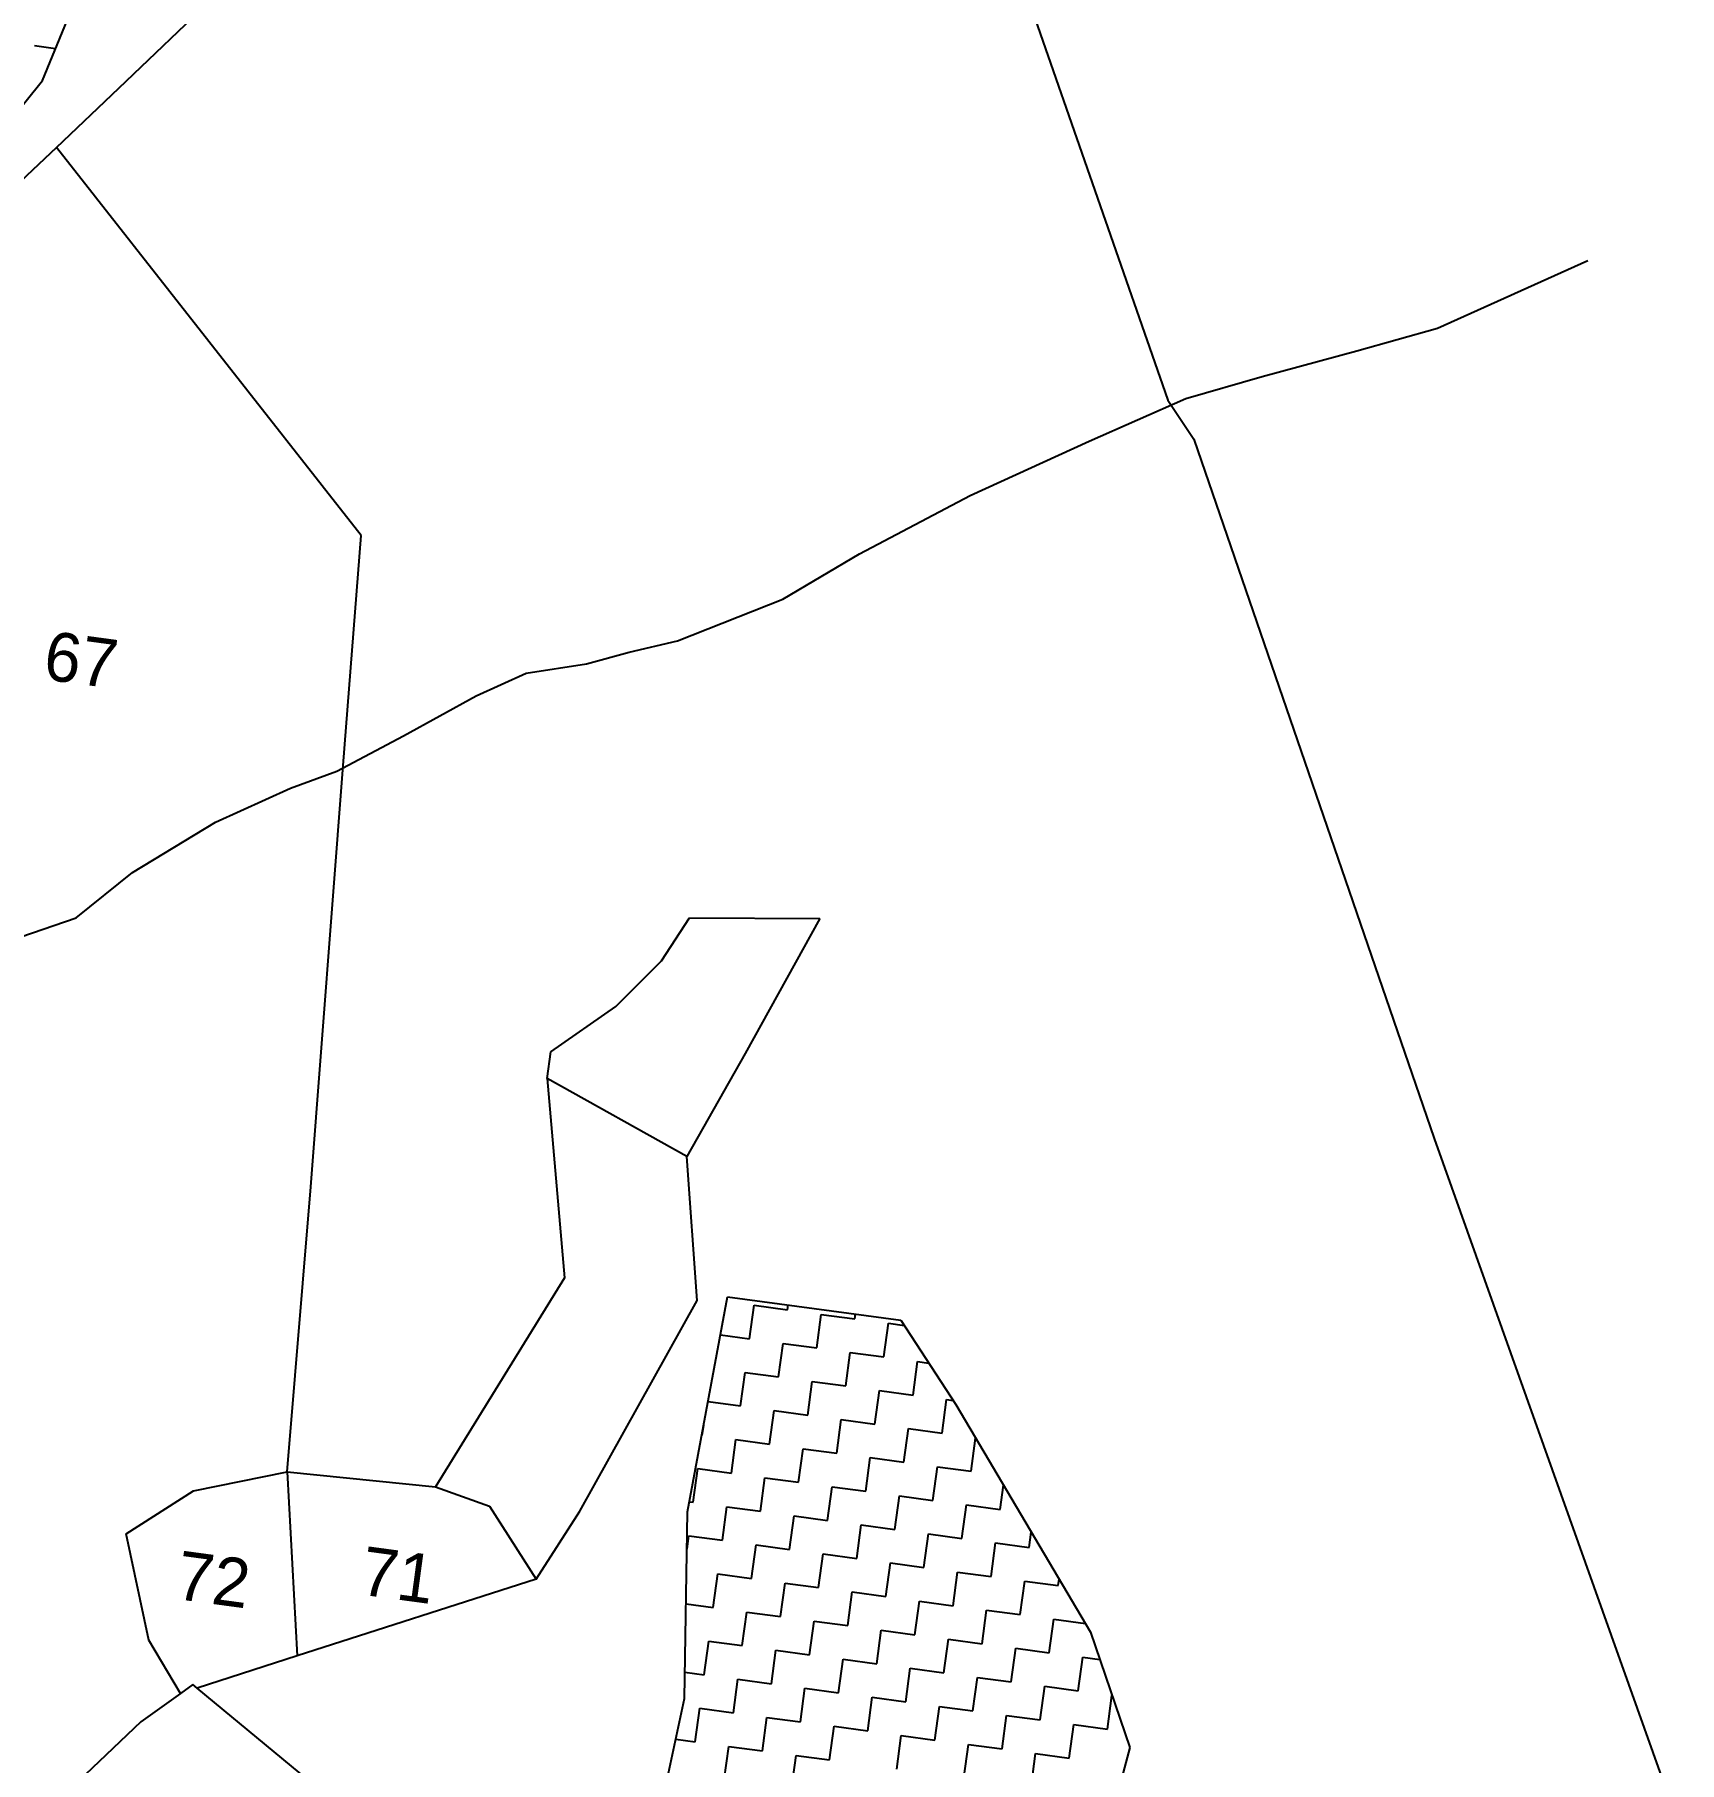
# Model space of a CAD drawing. Header units: metres. Extents: x 291974 to 293244, y 2020596 to 2023640.
# Drawn here: x 292436.8 to 292558.1, y 2020864.5 to 2020992 of the extents above; entities that cross this region are included whole.
import ezdxf
from ezdxf.enums import TextEntityAlignment as Align

# ---------------------------------------------------------------- set-up
doc = ezdxf.new("R2010")
doc.units = ezdxf.units.M
doc.header["$MEASUREMENT"] = 0
for name, color, linetype in [('LINE_WATER', 4, 'Continuous'), ('POLY_HATCH', 12, 'Continuous'), ('POLY_PARCEL', 6, 'Continuous'), ('TEXT_PARCEL', 7, 'Continuous'), ('V_BOUND_LINE', 7, 'Continuous')]:
    doc.layers.add(name, color=color, linetype=linetype)
doc.styles.add('TEXT_MAP', font='')
doc.styles.get('TEXT_MAP').set_extended_font_data('Kruti Dev 050')

msp = doc.modelspace()

# ---------------------------------------------------------------- linework, layer by layer
at = {"layer": 'LINE_WATER'}
for p, q in [((292540.23, 2020970.33), (292551.3, 2020975.33)), ((292534.27, 2020968.66), (292540.23, 2020970.33)), ((292527.3, 2020966.78), (292534.27, 2020968.66)), ((292521.67, 2020965.16), (292527.3, 2020966.78)), ((292514.53, 2020962.01), (292521.67, 2020965.16)), ((292505.76, 2020958), (292514.53, 2020962.01)), ((292497.6, 2020953.69), (292505.76, 2020958)), ((292491.95, 2020950.34), (292497.6, 2020953.69)), ((292484.17, 2020947.27), (292491.95, 2020950.34)), ((292480.6, 2020946.45), (292484.17, 2020947.27)), ((292477.45, 2020945.58), (292480.6, 2020946.45)), ((292469.33, 2020943.21), (292473.02, 2020944.88)), ((292473.02, 2020944.88), (292477.45, 2020945.58)), ((292463.95, 2020940.26), (292469.33, 2020943.21)), ((292459.05, 2020937.67), (292463.95, 2020940.26)), ((292455.63, 2020936.4), (292459.05, 2020937.67)), ((292450.1, 2020933.9), (292455.63, 2020936.4)), ((292443.97, 2020930.18), (292450.1, 2020933.9)), ((292439.83, 2020926.84), (292443.97, 2020930.18)), ((292435.75, 2020925.44), (292439.83, 2020926.84))]:
    msp.add_line(p, q, dxfattribs=at)
at = {"layer": 'POLY_HATCH'}
for p, q in [((292437.33, 2020988.62), (292444.6, 2021006.34)), ((292428.52, 2020977.61), (292437.33, 2020988.62)), ((292484.91, 2020883.03), (292487.86, 2020898.89)), ((292487.86, 2020898.89), (292500.65, 2020897.17)), ((292500.65, 2020897.17), (292504.69, 2020890.93)), ((292504.69, 2020890.93), (292514.62, 2020874.15)), ((292484.68, 2020869.24), (292484.91, 2020883.03)), ((292514.62, 2020874.15), (292517.54, 2020865.63)), ((292482.48, 2020858.97), (292484.68, 2020869.24)), ((292517.54, 2020865.63), (292512.67, 2020847.59))]:
    msp.add_line(p, q, dxfattribs=at)
at = {"layer": 'POLY_HATCH', "linetype": 'Continuous'}
for p, q in [((292436.75, 2020991.18), (292438.29, 2020990.97)), ((292489.48, 2020895.78), (292489.82, 2020898.26)), ((292489.82, 2020898.26), (292492.29, 2020897.93)), ((292492.29, 2020897.93), (292492.34, 2020898.29)), ((292494.44, 2020895.12), (292494.77, 2020897.59)), ((292494.77, 2020897.59), (292497.25, 2020897.26)), ((292497.25, 2020897.26), (292497.3, 2020897.62)), ((292499.39, 2020894.45), (292499.73, 2020896.93)), ((292499.73, 2020896.93), (292500.91, 2020896.77)), ((292487.34, 2020896.07), (292489.48, 2020895.78)), ((292491.62, 2020892.97), (292491.96, 2020895.45)), ((292491.96, 2020895.45), (292494.44, 2020895.12)), ((292496.58, 2020892.31), (292496.91, 2020894.78)), ((292496.91, 2020894.78), (292499.39, 2020894.45)), ((292501.54, 2020891.64), (292501.87, 2020894.11)), ((292501.87, 2020894.11), (292502.7, 2020894)), ((292488.81, 2020890.83), (292489.15, 2020893.31)), ((292489.15, 2020893.31), (292491.62, 2020892.97)), ((292493.77, 2020890.16), (292494.1, 2020892.64)), ((292494.1, 2020892.64), (292496.58, 2020892.31)), ((292486.42, 2020891.15), (292488.81, 2020890.83)), ((292498.72, 2020889.49), (292499.06, 2020891.97)), ((292499.06, 2020891.97), (292501.54, 2020891.64)), ((292503.68, 2020888.83), (292504.01, 2020891.3)), ((292504.01, 2020891.3), (292504.49, 2020891.24)), ((292490.96, 2020888.02), (292491.29, 2020890.5)), ((292491.29, 2020890.5), (292493.77, 2020890.16)), ((292495.91, 2020887.35), (292496.25, 2020889.83)), ((292496.25, 2020889.83), (292498.72, 2020889.49)), ((292485.97, 2020888.69), (292486, 2020888.69)), ((292486, 2020888.69), (292486.1, 2020889.41)), ((292500.87, 2020886.68), (292501.2, 2020889.16)), ((292501.2, 2020889.16), (292503.68, 2020888.83)), ((292488.15, 2020885.87), (292488.48, 2020888.35)), ((292488.48, 2020888.35), (292490.96, 2020888.02)), ((292493.1, 2020885.21), (292493.43, 2020887.68)), ((292493.43, 2020887.68), (292495.91, 2020887.35)), ((292505.82, 2020886.01), (292506.15, 2020888.46)), ((292485.33, 2020883.73), (292485.67, 2020886.21)), ((292485.67, 2020886.21), (292488.15, 2020885.87)), ((292498.06, 2020884.54), (292498.39, 2020887.02)), ((292498.39, 2020887.02), (292500.87, 2020886.68)), ((292503.01, 2020883.87), (292503.34, 2020886.35)), ((292503.34, 2020886.35), (292505.82, 2020886.01)), ((292490.29, 2020883.06), (292490.62, 2020885.54)), ((292490.62, 2020885.54), (292493.1, 2020885.21)), ((292495.24, 2020882.39), (292495.58, 2020884.87)), ((292495.58, 2020884.87), (292498.06, 2020884.54)), ((292507.97, 2020883.2), (292508.21, 2020884.99)), ((292485.05, 2020883.77), (292485.33, 2020883.73)), ((292500.2, 2020881.73), (292500.53, 2020884.2)), ((292500.53, 2020884.2), (292503.01, 2020883.87)), ((292505.15, 2020881.06), (292505.49, 2020883.54)), ((292505.49, 2020883.54), (292507.97, 2020883.2)), ((292487.48, 2020880.92), (292487.81, 2020883.4)), ((292487.81, 2020883.4), (292490.29, 2020883.06)), ((292492.43, 2020880.25), (292492.77, 2020882.73)), ((292492.77, 2020882.73), (292495.24, 2020882.39)), ((292484.87, 2020880.26), (292485, 2020881.25)), ((292485, 2020881.25), (292487.48, 2020880.92)), ((292497.39, 2020879.58), (292497.72, 2020882.06)), ((292497.72, 2020882.06), (292500.2, 2020881.73)), ((292502.34, 2020878.92), (292502.68, 2020881.39)), ((292502.68, 2020881.39), (292505.15, 2020881.06)), ((292510.11, 2020880.39), (292510.26, 2020881.52)), ((292489.62, 2020878.11), (292489.96, 2020880.59)), ((292489.96, 2020880.59), (292492.43, 2020880.25)), ((292494.58, 2020877.44), (292494.91, 2020879.92)), ((292494.91, 2020879.92), (292497.39, 2020879.58)), ((292507.3, 2020878.25), (292507.63, 2020880.73)), ((292507.63, 2020880.73), (292510.11, 2020880.39)), ((292486.81, 2020875.96), (292487.14, 2020878.44)), ((292487.14, 2020878.44), (292489.62, 2020878.11)), ((292499.53, 2020876.77), (292499.87, 2020879.25)), ((292499.87, 2020879.25), (292502.34, 2020878.92)), ((292504.49, 2020876.1), (292504.82, 2020878.58)), ((292504.82, 2020878.58), (292507.3, 2020878.25)), ((292491.76, 2020875.3), (292492.1, 2020877.77)), ((292492.1, 2020877.77), (292494.58, 2020877.44)), ((292496.72, 2020874.63), (292497.05, 2020877.11)), ((292497.05, 2020877.11), (292499.53, 2020876.77)), ((292509.44, 2020875.44), (292509.78, 2020877.91)), ((292509.78, 2020877.91), (292512.25, 2020877.58)), ((292512.25, 2020877.58), (292512.32, 2020878.05)), ((292484.8, 2020876.23), (292486.81, 2020875.96)), ((292501.68, 2020873.96), (292502.01, 2020876.44)), ((292502.01, 2020876.44), (292504.49, 2020876.1)), ((292488.95, 2020873.15), (292489.29, 2020875.63)), ((292489.29, 2020875.63), (292491.76, 2020875.3)), ((292493.91, 2020872.48), (292494.24, 2020874.96)), ((292494.24, 2020874.96), (292496.72, 2020874.63)), ((292506.63, 2020873.29), (292506.96, 2020875.77)), ((292506.96, 2020875.77), (292509.44, 2020875.44)), ((292511.59, 2020872.62), (292511.92, 2020875.1)), ((292511.92, 2020875.1), (292514.25, 2020874.79)), ((292486.14, 2020871.01), (292486.48, 2020873.49)), ((292486.48, 2020873.49), (292488.95, 2020873.15)), ((292498.86, 2020871.82), (292499.2, 2020874.29)), ((292499.2, 2020874.29), (292501.68, 2020873.96)), ((292503.82, 2020871.15), (292504.15, 2020873.63)), ((292504.15, 2020873.63), (292506.63, 2020873.29)), ((292491.1, 2020870.34), (292491.43, 2020872.82)), ((292491.43, 2020872.82), (292493.91, 2020872.48)), ((292496.05, 2020869.67), (292496.39, 2020872.15)), ((292496.39, 2020872.15), (292498.86, 2020871.82)), ((292508.77, 2020870.48), (292509.11, 2020872.96)), ((292509.11, 2020872.96), (292511.59, 2020872.62)), ((292513.73, 2020869.81), (292514.06, 2020872.29)), ((292514.06, 2020872.29), (292515.32, 2020872.12)), ((292484.71, 2020871.2), (292486.14, 2020871.01)), ((292488.29, 2020868.2), (292488.62, 2020870.67)), ((292488.62, 2020870.67), (292491.1, 2020870.34)), ((292501.01, 2020869.01), (292501.34, 2020871.48)), ((292501.34, 2020871.48), (292503.82, 2020871.15)), ((292505.96, 2020868.34), (292506.3, 2020870.81)), ((292506.3, 2020870.81), (292508.77, 2020870.48)), ((292493.24, 2020867.53), (292493.57, 2020870.01)), ((292493.57, 2020870.01), (292496.05, 2020869.67)), ((292510.92, 2020867.67), (292511.25, 2020870.15)), ((292511.25, 2020870.15), (292513.73, 2020869.81)), ((292515.87, 2020867), (292516.21, 2020869.48)), ((292516.21, 2020869.48), (292516.22, 2020869.48)), ((292485.47, 2020866.05), (292485.81, 2020868.53)), ((292485.81, 2020868.53), (292488.29, 2020868.2)), ((292498.2, 2020866.86), (292498.53, 2020869.34)), ((292498.53, 2020869.34), (292501.01, 2020869.01)), ((292503.15, 2020866.19), (292503.48, 2020868.67)), ((292503.48, 2020868.67), (292505.96, 2020868.34)), ((292490.43, 2020865.39), (292490.76, 2020867.86)), ((292490.76, 2020867.86), (292493.24, 2020867.53)), ((292495.38, 2020864.72), (292495.72, 2020867.2)), ((292495.72, 2020867.2), (292498.2, 2020866.86)), ((292508.11, 2020865.53), (292508.44, 2020868)), ((292508.44, 2020868), (292510.92, 2020867.67)), ((292513.06, 2020864.86), (292513.4, 2020867.34)), ((292513.4, 2020867.34), (292515.87, 2020867)), ((292484.04, 2020866.25), (292485.47, 2020866.05)), ((292487.62, 2020863.24), (292487.95, 2020865.72)), ((292487.95, 2020865.72), (292490.43, 2020865.39)), ((292500.34, 2020864.05), (292500.67, 2020866.53)), ((292500.67, 2020866.53), (292503.15, 2020866.19)), ((292505.29, 2020863.38), (292505.63, 2020865.86)), ((292505.63, 2020865.86), (292508.11, 2020865.53)), ((292492.57, 2020862.57), (292492.91, 2020865.05)), ((292492.91, 2020865.05), (292495.38, 2020864.72)), ((292510.25, 2020862.71), (292510.58, 2020865.19)), ((292510.58, 2020865.19), (292513.06, 2020864.86))]:
    msp.add_line(p, q, dxfattribs=at)
at = {"layer": 'POLY_PARCEL'}
for p, q in [((292442.97, 2020988.05), (292491.77, 2021034.67)), ((292438.37, 2020983.67), (292442.97, 2020988.05)), ((292438.37, 2020983.67), (292398.22, 2020945.87)), ((292460.85, 2020955.04), (292438.37, 2020983.67)), ((292459.5, 2020938.08), (292460.85, 2020955.04)), ((292457.12, 2020906.99), (292459.5, 2020938.08)), ((292482.99, 2020923.66), (292485.05, 2020926.83)), ((292485.05, 2020926.83), (292494.67, 2020926.8)), ((292494.67, 2020926.8), (292489.15, 2020916.84)), ((292479.63, 2020920.3), (292482.99, 2020923.66)), ((292474.82, 2020916.95), (292479.63, 2020920.3)), ((292474.55, 2020914.99), (292474.82, 2020916.95)), ((292489.15, 2020916.84), (292484.86, 2020909.24)), ((292474.55, 2020914.99), (292475.84, 2020900.29)), ((292484.86, 2020909.24), (292474.55, 2020914.99)), ((292485.61, 2020898.61), (292484.86, 2020909.24)), ((292455.38, 2020885.98), (292457.12, 2020906.99)), ((292475.84, 2020900.29), (292466.31, 2020884.87)), ((292476.97, 2020883.07), (292485.61, 2020898.61)), ((292448.47, 2020884.56), (292455.38, 2020885.98)), ((292455.38, 2020885.98), (292456.12, 2020872.39)), ((292455.38, 2020885.98), (292466.31, 2020884.87)), ((292466.31, 2020884.87), (292470.3, 2020883.43)), ((292443.5, 2020881.41), (292448.47, 2020884.56)), ((292470.3, 2020883.43), (292473.75, 2020878.06)), ((292473.75, 2020878.06), (292476.97, 2020883.07)), ((292445.17, 2020873.56), (292443.5, 2020881.41)), ((292473.75, 2020878.06), (292456.12, 2020872.39)), ((292447.51, 2020869.62), (292445.17, 2020873.56)), ((292456.12, 2020872.39), (292448.74, 2020870.01)), ((292447.51, 2020869.62), (292444.6, 2020867.52)), ((292448.42, 2020870.28), (292447.51, 2020869.62)), ((292448.74, 2020870.01), (292448.42, 2020870.28)), ((292513.32, 2020816.69), (292448.74, 2020870.01)), ((292444.6, 2020867.52), (292417.21, 2020841.59))]:
    msp.add_line(p, q, dxfattribs=at)
at = {"layer": 'V_BOUND_LINE'}
for p, q in [((292500.79, 2021021.2), (292520.33, 2020965.03)), ((292520.33, 2020965.03), (292522.26, 2020962.16)), ((292522.26, 2020962.16), (292539.98, 2020910.55)), ((292539.98, 2020910.55), (292558.06, 2020859.8))]:
    msp.add_line(p, q, dxfattribs=at)

# ---------------------------------------------------------------- texts
at = {"layer": 'TEXT_PARCEL', "style": 'TEXT_MAP'}
for s, p in [('67', (292440.19, 2020945.88)), ('72', (292449.95, 2020878.06)), ('71', (292463.56, 2020878.36))]:
    msp.add_text(s, height=3.6, rotation=352.3236, dxfattribs=at).set_placement(p, align=Align.MIDDLE)

doc.saveas('drawing.dxf')
